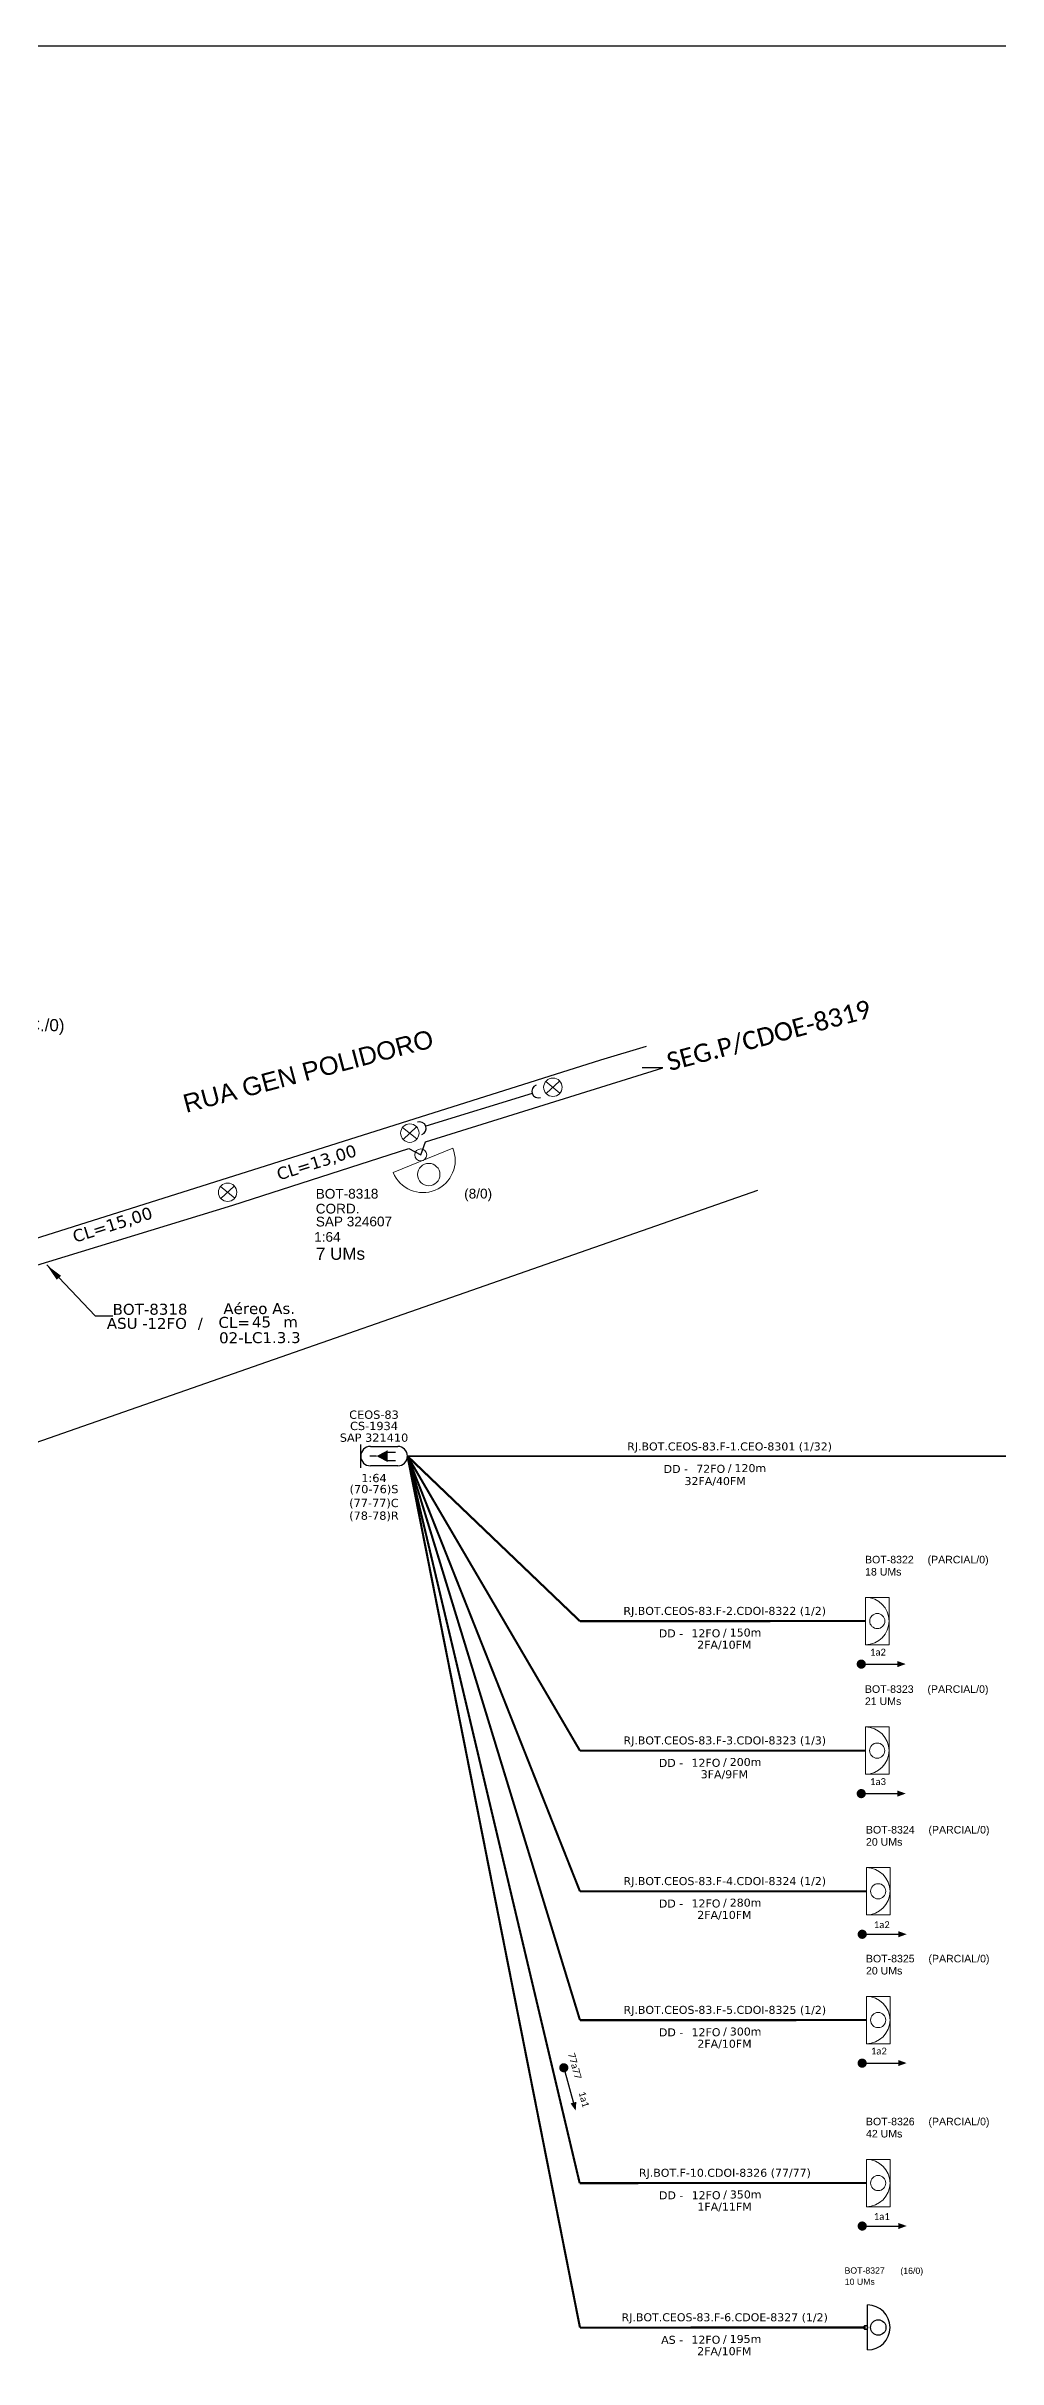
# Model space of a CAD drawing. Header units: metres. Extents: x -2 to 839, y -1 to 593.
# Drawn here: x 231.5 to 392.7, y 201.4 to 593 of the extents above; entities that cross this region are included whole.
import ezdxf
from ezdxf.enums import TextEntityAlignment as Align

# ---------------------------------------------------------------- set-up
doc = ezdxf.new("R2010")
doc.units = ezdxf.units.M
doc.linetypes.add('PHANTOM2', pattern=[1.25, 0.625, -0.125, 0.125, -0.125, 0.125, -0.125])
for name, color, linetype, lineweight in [('10.4-Postes', 1, 'Continuous', 0), ("20.0-LEGENDA DOS CDO'S", 1, 'Continuous', 0), ('20.1-CDO_INTERIOR', 1, 'Continuous', 0), ('20.2-CDO_POSTE', 1, 'Continuous', 5), ('40.1-ETIQUETAS', 1, 'Continuous', 20), ('CORDOALHA_SUPORTE', 7, 'Continuous', 25)]:
    doc.layers.add(name, color=color, linetype=linetype, lineweight=lineweight)
for name, color, linetype in [('20.4-CEOS', 1, 'Continuous'), ('CAP a instalar', 1, 'Continuous'), ('CD de instalação futura', 8, 'Continuous'), ('celulas gpon', 7, 'Continuous'), ('label_cabos', 7, 'Continuous'), ('locais', 5, 'Continuous'), ('Quadra', 98, 'Continuous'), ('Segmento Logradouro Texto', 7, 'Continuous'), ('SETA', 7, 'Continuous')]:
    doc.layers.add(name, color=color, linetype=linetype)
doc.styles.add('ARIAL', font='arial.ttf')
doc.styles.add('DIGICADE', font='arial.ttf')
doc.styles.add('siredit', font='verdana.ttf')
doc.styles.get("Standard").update_dxf_attribs({"font": 'arial.ttf'})
doc.styles.add('WMF-Calibri0', font='calibri.ttf')
doc.linetypes.add('FENCELINE1', pattern='A,0.25,-0.1,[133,ltypeshp.shx,S=0.1,R=0,X=-0.1,Y=0],-0.1,1', length=1.45)
doc.dimstyles.new('CC', dxfattribs={"dimtxt": 1, "dimasz": 2, "dimexe": 0.18, "dimexo": 0.0625, "dimgap": 0.09, "dimtad": 0, "dimdec": 0, "dimrnd": 1, "dimzin": 0, "dimdsep": 46, "dimtxsty": 'siredit', "dimblk": 'NONE', "dimcen": 0, "dimse1": 1, "dimse2": 1, "dimsd1": 1, "dimsd2": 1, "dimclrt": 7, "dimadec": 0, "dimazin": 0, "dimtfac": 1, "dimtdec": 0, "dimtofl": 0, "dimtmove": 0, "dimatfit": 3, "dimfxl": 0, "dimtolj": 1, "dimtzin": 0, "dimarcsym": 0})

# ---------------------------------------------------------------- blocks, each defined once
blk = doc.blocks.new('POLE_POLE')
at = {"layer": '10.4-Postes', "color": 1, "linetype": 'PHANTOM2'}
for points in [[(-0.0000081, 0.0000105), (0.0000076, -0.0000022)], [(0.0000071, 0.000011), (-0.0000076, -0.0000027)]]:
    blk.add_lwpolyline(points, dxfattribs=at)
at = {"layer": '10.4-Postes', "color": 1}
blk.add_circle((-0.0000002, 0.0000042), 0.0000101, dxfattribs=at)
blk = doc.blocks.new('CDOE_CT_POST_DESENHO')
at = {"color": 0}
blk.add_line((2.14, 0.39), (-2.11, 0.39), dxfattribs=at)
for centre, radius in [((0.01, 1.4), 0.733), ((0.01, 0), 0.393)]:
    blk.add_circle(centre, radius, dxfattribs=at)
blk.add_arc((0.01, 0.39), 2.12, 0, 180, dxfattribs=at)
blk = doc.blocks.new('CDOI_CT_DRT')
at = {"layer": '20.1-CDO_INTERIOR', "color": 0, "lineweight": 18}
blk.add_lwpolyline([(2.13, -2.13), (2.13, 2.12), (0, 2.12), (0, -2.13)], close=True, dxfattribs=at)
blk.add_circle((1.06, 0), 0.68, dxfattribs=at)
blk.add_arc((0, 0), 2.13, 269.9724, 89.9724, dxfattribs=at)
at = {"layer": "20.0-LEGENDA DOS CDO'S", "color": 0, "style": 'ARIAL'}
for tag, p in [('CDO_N', (2.61, 2.69)), ('SURVEY', (2.61, 1.6)), ('SAP', (2.61, 0.61)), ('1:XX', (2.6, -1.08)), ('UMS', (2.6, -2.09))]:
    blk.add_attdef(tag, p, '', height=0.68, rotation=359.9724, dxfattribs=at)
blk.add_attdef('FIBRAS_UTILIZADAS', text='', height=0.68, rotation=359.9724, dxfattribs=at).set_placement((10.32, 2.69), align=Align.CENTER)
blk = doc.blocks.new('Inst CDOE-8 CAIXA DIST OPT CDOE 48F_8D C_SPL OPTAP')
at = {"layer": "20.0-LEGENDA DOS CDO'S", "color": 0, "style": 'ARIAL'}
for tag, p, height in [('FID', (0.12, 5.25), 0.8), ('FIBRAS_UTILIZADAS', (2.38, 5.26), 0.8), ('CORDOALHA', (0.12, 4.02), 0.8), ('1:XX', (-0.01, 1.7), 0.8), ('SAP', (0.12, 2.96), 0.8), ('UMS', (0.14, 0.22), 1)]:
    blk.add_attdef(tag, p, '', height=height, rotation=0.118, dxfattribs=at)
at = {"layer": "20.0-LEGENDA DOS CDO'S", "color": 0}
for tag, p, style, flags in [('ID_ATIVIDADE', (0.12, 6.47), 'ARIAL', 3), ('FATOR', (7.92, 6.47), 'ARIAL', 1), ('QTDE', (0.23, -0.97), 'DIGICADE', 3)]:
    blk.add_attdef(tag, p, '', height=0.8, rotation=0.118, dxfattribs=dict(at, style=style, flags=flags))
blk = doc.blocks.new('Inst CB AS CFOA-SM-ASU-120-S-12')
at = {"layer": 'label_cabos', "color": 0, "style": 'siredit'}
for tag, flags, p in [('ID_ATIVIDADE', 3, (1.31, 2.67)), ('FATOR', 1, (11.56, 2.55))]:
    blk.add_attdef(tag, text='', height=1, rotation=359.69, dxfattribs=dict(at, flags=flags)).set_placement(p, align=Align.MIDDLE_CENTER)
for tag, p in [('TIPO_CABO', (1.26, 0)), ('DESTINO_CABO', (3.13, 1.26)), ('CABO', (4.69, -0.05)), ('/', (7.71, -0.05)), ('LANCE', (10.81, 0)), ('TIPO_CABO', (13.11, 1.24)), ('UND', (15.96, 0)), ('FID', (13.15, -1.41))]:
    blk.add_attdef(tag, text='', height=1, rotation=359.69, dxfattribs=at).set_placement(p, align=Align.MIDDLE_CENTER)
blk.add_attdef('QTDE', (12.43, -0.47), '', height=1, rotation=359.69, dxfattribs=at)
blk = doc.blocks.new('_None')
blk = doc.blocks.new('CEOS_RP_CT_DRT')
at = {"layer": '20.4-CEOS', "color": 0}
for p, q in [((-4.54, 1.19), (-1.19, 1.19)), ((-1.19, -1.19), (-4.54, -1.19))]:
    blk.add_line(p, q, dxfattribs=at)
for points in [[(-5.73, -1.43), (-5.73, 1.44)], [(-3.79, 0), (-4.59, 0)], [(-2.47, 0.48), (-1.45, 0.48)], [(-2.47, -0.52), (-1.45, -0.52)]]:
    blk.add_lwpolyline(points, dxfattribs=at)
blk.add_lwpolyline([(-3.79, 0, 0, 1.47, 0), (-2.41, 0, 1.47, 1.47, 0)], format="xyseb", dxfattribs=at)
for centre, start, end in [((-4.54, 0), 90, 270), ((-1.19, 0), 270, 90)]:
    blk.add_arc(centre, 1.19, start, end, dxfattribs=at)
at = {"layer": '20.4-CEOS', "color": 7, "style": 'siredit'}
for tag, p in [('Nº_DA_CEOS', (-2.86, 5.6)), ('LOCAL', (-2.86, 4.24)), ('SAP', (-2.86, 2.78)), ('RACIO_SPLITAGEM', (-2.86, -1.88)), ('FIBRAS_SPLITTER', (-2.86, -3.58)), ('FIBRAS_TOP_C', (-2.86, -5.08)), ('RESERVA_FINAIS', (-2.86, -6.39))]:
    blk.add_attdef(tag, text='', height=1.01, dxfattribs=at).set_placement(p, align=Align.TOP_CENTER)
blk = doc.blocks.new('ETIQUETA_RS5F')
at = {"layer": '40.1-ETIQUETAS', "color": 0, "style": 'siredit'}
blk.add_text('/', height=1.5, dxfattribs=at).set_placement((1.55, -1.95), align=Align.MIDDLE_RIGHT)
for tag, p in [('ETIQUETA_R_PRIMARIA', (1.18, 4.1)), ('ETIQUETA_R_SECUNDARIA', (1.18, 2.1)), ('F_ATIVAS/F_MORTAS', (1.11, -4.24))]:
    blk.add_attdef(tag, text='', height=1.5, dxfattribs=at).set_placement(p, align=Align.MIDDLE_CENTER)
for tag, p in [('TIPO_CABO', (-6.62, -2.12)), ('CAP_CABO', (0.37, -2.09))]:
    blk.add_attdef(tag, text='', height=1.5, dxfattribs=at).set_placement(p, align=Align.MIDDLE_RIGHT)
blk.add_attdef('METROS', text='', height=1.5, dxfattribs=at).set_placement((2.11, -1.95), align=Align.MIDDLE_LEFT)
for tag, p in [('FUSÃO_1', (0.82, -8.39)), ('FUSÃO_2', (0.82, -10.6)), ('FUSÃO_3', (0.82, -12.93)), ('FUSÃO_4', (0.82, -15.14)), ('FUSÃO_5', (0.82, -17.16))]:
    blk.add_attdef(tag, text='', height=1.5, dxfattribs=at).set_placement(p, align=Align.CENTER)
blk = doc.blocks.new('CDOI_INT')
at = {"layer": '20.1-CDO_INTERIOR', "color": 0, "lineweight": 18}
blk.add_lwpolyline([(4.25, -4.25), (4.25, 4.25), (0, 4.25), (0, -4.25)], close=True, dxfattribs=at)
blk.add_circle((2.12, 0), 1.36, dxfattribs=at)
blk.add_arc((0, 0), 4.25, 270, 90, dxfattribs=at)
at = {"layer": "20.0-LEGENDA DOS CDO'S", "color": 0, "style": 'ARIAL'}
for tag, p in [('CDO_N', (-0.08, 10.38)), ('SURVEY', (-0.08, 8.2)), ('SPLITER_1', (21.18, 10.38)), ('SPLITER_2', (21.19, 8.68)), ('SAP', (-0.08, 6.23)), ('1:XX', (5.94, -2.22)), ('UMS', (5.94, -4.24))]:
    blk.add_attdef(tag, p, '', height=1.36, dxfattribs=at)
blk.add_attdef('FIBRAS_UTILIZADAS', text='', height=1.36, dxfattribs=at).set_placement((15.34, 10.38), align=Align.CENTER)
blk = doc.blocks.new('CDOE-TEXTO PADRÃO')
at = {"layer": "20.0-LEGENDA DOS CDO'S", "color": 0, "style": 'ARIAL'}
for tag, p in [('CDO_N', (0.49, 7.39)), ('SAP', (0.51, 1.67)), ('CORDOALHA', (0.5, 4.33)), ('SPLITER_1', (0.59, -0.91)), ('SPLITER_2', (0.6, -3.55)), ('(XX-XX_F)S', (0.54, -8.29)), ('(XX-XX_L)S', (0.55, -10.83)), ('UMS', (0.55, -13.15))]:
    blk.add_attdef(tag, p, '', height=1.7, rotation=0.11799, dxfattribs=at)
blk.add_attdef('FIBRAS_UTILIZADAS', text='', height=1.7, rotation=0.11799, dxfattribs=at).set_placement((19.77, 7.43), align=Align.CENTER)

msp = doc.modelspace()

# ---------------------------------------------------------------- linework, layer by layer
at = {"color": 7}
msp.add_line((370.62, 202.9), (370.62, 210.52), dxfattribs=at)
msp.add_lwpolyline([(-1.53, -0.98), (839.47, -0.98), (839.47, 593.02), (-1.53, 593.02)], close=True, dxfattribs=at)
msp.add_lwpolyline([(295.73, 407.51), (335.92, 420.04), (332.46, 420.04)])
at = {"const_width": 0.774}
for points in [[(369.16, 319.05, 1), (369.94, 319.05, 1)], [(369.16, 297.12, 1), (369.94, 297.12, 1)], [(369.32, 273.3, 1), (370.1, 273.3, 1)], [(319.06, 251.07, 1), (319.26, 250.32, 1)], [(369.31, 251.48, 1), (370.09, 251.48, 1)], [(369.32, 223.89, 1), (370.1, 223.89, 1)]]:
    msp.add_lwpolyline(points, format="xyb", close=True, dxfattribs=at)
at = {"color": 7}
for centre, radius in [((372.43, 206.71), 1.31), ((370.27, 206.71), 0.352)]:
    msp.add_circle(centre, radius, dxfattribs=at)
msp.add_arc((370.62, 206.71), 3.81, 270, 90, dxfattribs=at)
at = {"layer": 'CAP a instalar', "color": 7, "linetype": 'FENCELINE1', "ltscale": 50}
for p, q in [((294.92, 405.29), (295.73, 407.51)), ((263.07, 396.77), (292.93, 406.34)), ((292.93, 406.34), (294.92, 405.29)), ((226.38, 385.54), (263.07, 396.77))]:
    msp.add_line(p, q, dxfattribs=at)
at = {"layer": 'CAP a instalar', "color": 8, "ltscale": 7, "const_width": 0.361}
for points in [[(292.68, 354.27), (321.9, 326.32)], [(292.68, 354.27), (321.9, 304.38)], [(292.68, 354.27), (321.9, 280.56)], [(292.68, 354.27), (321.9, 258.75)], [(321.85, 231.16), (292.68, 354.27)], [(321.9, 326.32), (370.27, 326.34)], [(321.9, 304.38), (370.25, 304.4)], [(321.9, 280.56), (370.42, 280.58)], [(321.9, 258.75), (370.42, 258.77)], [(321.85, 231.16), (370.42, 231.17)]]:
    msp.add_lwpolyline(points, dxfattribs=at)
at = {"layer": 'CAP a instalar', "color": 7, "linetype": 'FENCELINE1', "ltscale": 3, "const_width": 0.361}
for points in [[(321.9, 206.69), (292.68, 354.27)], [(321.9, 206.69), (370.27, 206.71)]]:
    msp.add_lwpolyline(points, dxfattribs=at)
at = {"layer": 'CAP a instalar', "color": 7, "ltscale": 7, "const_width": 0.299}
msp.add_lwpolyline([(292.68, 354.27), (395.37, 354.27)], dxfattribs=at)
at = {"layer": 'CORDOALHA_SUPORTE'}
msp.add_line((313.82, 415.66), (295.77, 410.14), dxfattribs=at)
for centre, start, end in [((314.85, 416.04), 110.0166, 290.0166), ((294.73, 409.77), 290.0166, 110.0166)]:
    msp.add_arc(centre, 1.1, start, end, dxfattribs=at)
at = {"layer": 'Quadra', "color": 7}
for points in [[(195.6, 392.29), (217.6, 399.38), (218.65, 399.45), (219.58, 399.03), (220.19, 398.18), (222.64, 390.9), (223.19, 390.09), (224.1, 389.66), (225.2, 389.71), (325.42, 421.4), (333.16, 423.69)], [(351.96, 399.23), (219.16, 352.84)]]:
    msp.add_lwpolyline(points, dxfattribs=at)
at = {"layer": 'SETA'}
for points in [[(369.55, 319.05), (376.21, 319.05)], [(369.55, 297.12), (376.21, 297.12)], [(369.71, 273.3), (376.37, 273.3)], [(319.16, 250.7), (320.93, 244.28)], [(369.7, 251.48), (376.36, 251.48)], [(369.71, 223.89), (376.37, 223.89)]]:
    msp.add_lwpolyline(points, dxfattribs=at)
for points in [[(375.67, 319.57), (377.09, 319.06), (375.67, 318.54)], [(375.67, 297.64), (377.09, 297.13), (375.67, 296.61)], [(375.83, 273.82), (377.25, 273.31), (375.83, 272.79)], [(375.82, 252.01), (377.24, 251.49), (375.82, 250.98)], [(321.29, 244.93), (321.17, 243.43), (320.3, 244.66)], [(375.83, 224.41), (377.25, 223.9), (375.83, 223.38)]]:
    msp.add_solid(points, dxfattribs=at)

# ---------------------------------------------------------------- block references
at = {"layer": "20.0-LEGENDA DOS CDO'S", "color": 7, "lineweight": 0}
ref = msp.add_blockref('Inst CDOE-8 CAIXA DIST OPT CDOE 48F_8D C_SPL OPTAP', (276.89, 387.07), dxfattribs=dict(at, xscale=2.059200000000001, yscale=2.059200000000001, zscale=2.059200000000001))
ref.add_attrib('FID', 'BOT-8318', (277.14, 397.87), dxfattribs={"color": 0, "height": 1.647, "rotation": 0.118, "style": 'ARIAL'})
ref.add_attrib('CORDOALHA', 'CORD.', (277.14, 395.35), dxfattribs={"color": 0, "height": 1.647, "rotation": 0.118, "style": 'ARIAL'})
ref.add_attrib('SAP', 'SAP 324607', (277.15, 393.16), dxfattribs={"color": 0, "height": 1.647, "rotation": 0.118, "style": 'ARIAL'})
ref.add_attrib('1:XX', '1:64', (276.87, 390.57), dxfattribs={"color": 0, "height": 1.647, "rotation": 0.118, "style": 'ARIAL'})
ref.add_attrib('UMS', '7 UMs', (277.18, 387.51), dxfattribs={"color": 0, "height": 2.059, "rotation": 0.118, "style": 'ARIAL'})
ref.add_attrib('FIBRAS_UTILIZADAS', '(8/0)', dxfattribs={"color": 0, "height": 1.647, "rotation": 0.118, "style": 'ARIAL'}).set_placement((304.65, 397.9), align=Align.CENTER)
at = {"layer": '20.1-CDO_INTERIOR', "color": 252}
ref = msp.add_blockref('CDOI_CT_DRT', (200.26, 419.32), dxfattribs=dict(at, xscale=2.574000000000001, yscale=2.574000000000001, zscale=2.574000000000001))
ref.add_attrib('CDO_N', 'BOT-8315', (206.98, 426.24), dxfattribs={"layer": "20.0-LEGENDA DOS CDO'S", "color": 8, "height": 2.059, "rotation": 359.9724, "style": 'ARIAL'})
ref.add_attrib('FIBRAS_UTILIZADAS', '   (PARC./0)', dxfattribs={"layer": "20.0-LEGENDA DOS CDO'S", "color": 8, "height": 2.0592, "rotation": 359.9724, "style": 'ARIAL'}).set_placement((226.83, 426.23), align=Align.CENTER)
ref.add_attrib('SURVEY', 'SV-R55378', (206.98, 423.43), dxfattribs={"layer": "20.0-LEGENDA DOS CDO'S", "color": 8, "height": 2.059, "rotation": 359.9724, "style": 'ARIAL'})
ref.add_attrib('SAP', 'SAP', (206.97, 420.89), dxfattribs={"layer": "20.0-LEGENDA DOS CDO'S", "color": 8, "height": 2.059, "rotation": 359.9724, "style": 'ARIAL'})
ref.add_attrib('1:XX', '1:64', (206.96, 416.54), dxfattribs={"layer": "20.0-LEGENDA DOS CDO'S", "color": 8, "height": 2.059, "rotation": 359.9724, "style": 'ARIAL'})
ref.add_attrib('UMS', '15 UMs', (206.96, 413.93), dxfattribs={"layer": "20.0-LEGENDA DOS CDO'S", "color": 8, "height": 2.059, "rotation": 359.9724, "style": 'ARIAL'})
at = {"layer": '20.2-CDO_POSTE', "color": 7, "xscale": -2.574000000217672, "yscale": -2.574000000000001, "zscale": -2.574000000000001, "rotation": 22.16803375646295}
msp.add_blockref('CDOE_CT_POST_DESENHO', (294.95, 405.3), dxfattribs=at)
at = {"layer": '20.2-CDO_POSTE', "color": 7}
ref = msp.add_blockref('CDOE-TEXTO PADRÃO', (371.26, 208.75), dxfattribs=dict(at, xscale=0.6220800018310548, yscale=0.6220800018310548, zscale=0.6220800018310548))
ref.add_attrib('CDO_N', 'BOT-8327', (366.72, 215.83), dxfattribs={"layer": "20.0-LEGENDA DOS CDO'S", "color": 0, "height": 1.057, "rotation": 0.118, "style": 'ARIAL'})
ref.add_attrib('CORDOALHA', '10 UMs', (366.76, 213.93), dxfattribs={"layer": "20.0-LEGENDA DOS CDO'S", "color": 0, "height": 1.057, "rotation": 0.118, "style": 'ARIAL'})
ref.add_attrib('FIBRAS_UTILIZADAS', '       (16/0)', dxfattribs={"layer": "20.0-LEGENDA DOS CDO'S", "color": 0, "height": 1.0574, "rotation": 0.118, "style": 'ARIAL'}).set_placement((376.67, 215.78), align=Align.CENTER)
at = {"layer": '20.4-CEOS', "color": 7}
ref = msp.add_blockref('CEOS_RP_CT_DRT', (292.68, 354.27), dxfattribs=dict(at, xscale=1.383466110229493, yscale=1.383466110229493, zscale=1.383466106879999))
ref.add_attrib('Nº_DA_CEOS', 'CEOS-83', dxfattribs={"color": 7, "height": 1.397, "style": 'siredit'}).set_placement((287.01, 361.99), align=Align.TOP_CENTER)
ref.add_attrib('LOCAL', 'CS-1934', dxfattribs={"color": 7, "height": 1.397, "style": 'siredit'}).set_placement((287.01, 360.08), align=Align.TOP_CENTER)
ref.add_attrib('SAP', 'SAP 321410', dxfattribs={"color": 7, "height": 1.397, "style": 'siredit'}).set_placement((287.01, 358.1), align=Align.TOP_CENTER)
ref.add_attrib('RACIO_SPLITAGEM', '1:64', dxfattribs={"color": 7, "height": 1.397, "style": 'siredit'}).set_placement((287.01, 351.26), align=Align.TOP_CENTER)
ref.add_attrib('FIBRAS_SPLITTER', '(70-76)S', dxfattribs={"color": 7, "height": 1.397, "style": 'siredit'}).set_placement((287.01, 349.39), align=Align.TOP_CENTER)
ref.add_attrib('FIBRAS_TOP_C', '(77-77)C', dxfattribs={"color": 7, "height": 1.397, "style": 'siredit'}).set_placement((287, 347.04), align=Align.TOP_CENTER)
ref.add_attrib('RESERVA_FINAIS', '(78-78)R', dxfattribs={"color": 7, "height": 1.397, "style": 'siredit'}).set_placement((287, 344.89), align=Align.TOP_CENTER)
at = {"layer": 'CAP a instalar', "color": 7, "linetype": 'FENCELINE1', "ltscale": 7}
ref = msp.add_blockref('ETIQUETA_RS5F', (346.17, 354.01), dxfattribs=dict(at, xscale=0.903260148383124, yscale=0.9032601483838154, zscale=0.9032601483839994))
ref.add_attrib('ETIQUETA_R_SECUNDARIA', 'RJ.BOT.CEOS-83.F-1.CEO-8301 (1/32)', dxfattribs={"layer": '40.1-ETIQUETAS', "color": 0, "height": 1.3549, "style": 'siredit'}).set_placement((347.24, 355.91), align=Align.MIDDLE_CENTER)
ref.add_attrib('TIPO_CABO', 'DD -', dxfattribs={"layer": '40.1-ETIQUETAS', "color": 0, "height": 1.355, "style": 'siredit'}).set_placement((340.2, 352.1), align=Align.MIDDLE_RIGHT)
ref.add_attrib('CAP_CABO', '72FO', dxfattribs={"layer": '40.1-ETIQUETAS', "color": 0, "height": 1.355, "style": 'siredit'}).set_placement((346.5, 352.12), align=Align.MIDDLE_RIGHT)
ref.add_attrib('METROS', '120m', dxfattribs={"layer": '40.1-ETIQUETAS', "color": 0, "height": 1.355, "style": 'siredit'}).set_placement((348.08, 352.24), align=Align.MIDDLE_LEFT)
ref.add_attrib('F_ATIVAS/F_MORTAS', '32FA/40FM', dxfattribs={"layer": '40.1-ETIQUETAS', "color": 0, "height": 1.355, "style": 'siredit'}).set_placement((344.79, 350.05), align=Align.MIDDLE_CENTER)
at = {"layer": 'CAP a instalar', "color": 8, "linetype": 'FENCELINE1', "ltscale": 7}
ref = msp.add_blockref('ETIQUETA_RS5F', (345.35, 326.16), dxfattribs=dict(at, xscale=0.903260148383124, yscale=0.9032601483838154, zscale=0.9032601483839994))
ref.add_attrib('ETIQUETA_R_SECUNDARIA', 'RJ.BOT.CEOS-83.F-2.CDOI-8322 (1/2)', dxfattribs={"layer": '40.1-ETIQUETAS', "color": 0, "height": 1.3549, "style": 'siredit'}).set_placement((346.42, 328.06), align=Align.MIDDLE_CENTER)
ref.add_attrib('TIPO_CABO', 'DD -', dxfattribs={"layer": '40.1-ETIQUETAS', "color": 0, "height": 1.355, "style": 'siredit'}).set_placement((339.37, 324.25), align=Align.MIDDLE_RIGHT)
ref.add_attrib('CAP_CABO', '12FO', dxfattribs={"layer": '40.1-ETIQUETAS', "color": 0, "height": 1.355, "style": 'siredit'}).set_placement((345.68, 324.27), align=Align.MIDDLE_RIGHT)
ref.add_attrib('METROS', '150m', dxfattribs={"layer": '40.1-ETIQUETAS', "color": 0, "height": 1.355, "style": 'siredit'}).set_placement((347.26, 324.4), align=Align.MIDDLE_LEFT)
ref.add_attrib('F_ATIVAS/F_MORTAS', '2FA/10FM', dxfattribs={"layer": '40.1-ETIQUETAS', "color": 0, "height": 1.355, "style": 'siredit'}).set_placement((346.35, 322.33), align=Align.MIDDLE_CENTER)
ref = msp.add_blockref('ETIQUETA_RS5F', (345.36, 304.23), dxfattribs=dict(at, xscale=0.903260148383124, yscale=0.9032601483838154, zscale=0.9032601483839994))
ref.add_attrib('ETIQUETA_R_SECUNDARIA', 'RJ.BOT.CEOS-83.F-3.CDOI-8323 (1/3)', dxfattribs={"layer": '40.1-ETIQUETAS', "color": 0, "height": 1.3549, "style": 'siredit'}).set_placement((346.43, 306.13), align=Align.MIDDLE_CENTER)
ref.add_attrib('TIPO_CABO', 'DD -', dxfattribs={"layer": '40.1-ETIQUETAS', "color": 0, "height": 1.355, "style": 'siredit'}).set_placement((339.38, 302.32), align=Align.MIDDLE_RIGHT)
ref.add_attrib('CAP_CABO', '12FO', dxfattribs={"layer": '40.1-ETIQUETAS', "color": 0, "height": 1.355, "style": 'siredit'}).set_placement((345.69, 302.34), align=Align.MIDDLE_RIGHT)
ref.add_attrib('METROS', '200m', dxfattribs={"layer": '40.1-ETIQUETAS', "color": 0, "height": 1.355, "style": 'siredit'}).set_placement((347.27, 302.47), align=Align.MIDDLE_LEFT)
ref.add_attrib('F_ATIVAS/F_MORTAS', '3FA/9FM', dxfattribs={"layer": '40.1-ETIQUETAS', "color": 0, "height": 1.355, "style": 'siredit'}).set_placement((346.36, 300.4), align=Align.MIDDLE_CENTER)
ref = msp.add_blockref('ETIQUETA_RS5F', (345.36, 280.41), dxfattribs=dict(at, xscale=0.903260148383124, yscale=0.9032601483838154, zscale=0.9032601483839994))
ref.add_attrib('ETIQUETA_R_SECUNDARIA', 'RJ.BOT.CEOS-83.F-4.CDOI-8324 (1/2)', dxfattribs={"layer": '40.1-ETIQUETAS', "color": 0, "height": 1.3549, "style": 'siredit'}).set_placement((346.43, 282.31), align=Align.MIDDLE_CENTER)
ref.add_attrib('TIPO_CABO', 'DD -', dxfattribs={"layer": '40.1-ETIQUETAS', "color": 0, "height": 1.355, "style": 'siredit'}).set_placement((339.39, 278.5), align=Align.MIDDLE_RIGHT)
ref.add_attrib('CAP_CABO', '12FO', dxfattribs={"layer": '40.1-ETIQUETAS', "color": 0, "height": 1.355, "style": 'siredit'}).set_placement((345.7, 278.52), align=Align.MIDDLE_RIGHT)
ref.add_attrib('METROS', '280m', dxfattribs={"layer": '40.1-ETIQUETAS', "color": 0, "height": 1.355, "style": 'siredit'}).set_placement((347.27, 278.65), align=Align.MIDDLE_LEFT)
ref.add_attrib('F_ATIVAS/F_MORTAS', '2FA/10FM', dxfattribs={"layer": '40.1-ETIQUETAS', "color": 0, "height": 1.355, "style": 'siredit'}).set_placement((346.37, 276.58), align=Align.MIDDLE_CENTER)
ref = msp.add_blockref('ETIQUETA_RS5F', (345.37, 258.6), dxfattribs=dict(at, xscale=0.903260148383124, yscale=0.9032601483838154, zscale=0.9032601483839994))
ref.add_attrib('ETIQUETA_R_SECUNDARIA', 'RJ.BOT.CEOS-83.F-5.CDOI-8325 (1/2)', dxfattribs={"layer": '40.1-ETIQUETAS', "color": 0, "height": 1.3549, "style": 'siredit'}).set_placement((346.44, 260.5), align=Align.MIDDLE_CENTER)
ref.add_attrib('TIPO_CABO', 'DD -', dxfattribs={"layer": '40.1-ETIQUETAS', "color": 0, "height": 1.355, "style": 'siredit'}).set_placement((339.4, 256.69), align=Align.MIDDLE_RIGHT)
ref.add_attrib('CAP_CABO', '12FO', dxfattribs={"layer": '40.1-ETIQUETAS', "color": 0, "height": 1.355, "style": 'siredit'}).set_placement((345.7, 256.71), align=Align.MIDDLE_RIGHT)
ref.add_attrib('METROS', '300m', dxfattribs={"layer": '40.1-ETIQUETAS', "color": 0, "height": 1.355, "style": 'siredit'}).set_placement((347.28, 256.83), align=Align.MIDDLE_LEFT)
ref.add_attrib('F_ATIVAS/F_MORTAS', '2FA/10FM', dxfattribs={"layer": '40.1-ETIQUETAS', "color": 0, "height": 1.355, "style": 'siredit'}).set_placement((346.38, 254.76), align=Align.MIDDLE_CENTER)
ref = msp.add_blockref('ETIQUETA_RS5F', (345.39, 231.01), dxfattribs=dict(at, xscale=0.903260148383124, yscale=0.9032601483838154, zscale=0.9032601483839994))
ref.add_attrib('ETIQUETA_R_SECUNDARIA', 'RJ.BOT.F-10.CDOI-8326 (77/77)', dxfattribs={"layer": '40.1-ETIQUETAS', "color": 0, "height": 1.3549, "style": 'siredit'}).set_placement((346.45, 232.91), align=Align.MIDDLE_CENTER)
ref.add_attrib('TIPO_CABO', 'DD -', dxfattribs={"layer": '40.1-ETIQUETAS', "color": 0, "height": 1.355, "style": 'siredit'}).set_placement((339.41, 229.09), align=Align.MIDDLE_RIGHT)
ref.add_attrib('CAP_CABO', '12FO', dxfattribs={"layer": '40.1-ETIQUETAS', "color": 0, "height": 1.355, "style": 'siredit'}).set_placement((345.72, 229.11), align=Align.MIDDLE_RIGHT)
ref.add_attrib('METROS', '350m', dxfattribs={"layer": '40.1-ETIQUETAS', "color": 0, "height": 1.355, "style": 'siredit'}).set_placement((347.29, 229.24), align=Align.MIDDLE_LEFT)
ref.add_attrib('F_ATIVAS/F_MORTAS', '1FA/11FM', dxfattribs={"layer": '40.1-ETIQUETAS', "color": 0, "height": 1.355, "style": 'siredit'}).set_placement((346.39, 227.17), align=Align.MIDDLE_CENTER)
at = {"layer": 'CAP a instalar', "color": 7, "linetype": 'FENCELINE1', "ltscale": 7}
ref = msp.add_blockref('ETIQUETA_RS5F', (345.35, 206.53), dxfattribs=dict(at, xscale=0.903260148383124, yscale=0.9032601483838154, zscale=0.9032601483839994))
ref.add_attrib('ETIQUETA_R_SECUNDARIA', 'RJ.BOT.CEOS-83.F-6.CDOE-8327 (1/2)', dxfattribs={"layer": '40.1-ETIQUETAS', "color": 0, "height": 1.3549, "style": 'siredit'}).set_placement((346.42, 208.44), align=Align.MIDDLE_CENTER)
ref.add_attrib('TIPO_CABO', 'AS -', dxfattribs={"layer": '40.1-ETIQUETAS', "color": 0, "height": 1.355, "style": 'siredit'}).set_placement((339.37, 204.62), align=Align.MIDDLE_RIGHT)
ref.add_attrib('CAP_CABO', '12FO', dxfattribs={"layer": '40.1-ETIQUETAS', "color": 0, "height": 1.355, "style": 'siredit'}).set_placement((345.68, 204.64), align=Align.MIDDLE_RIGHT)
ref.add_attrib('METROS', '195m', dxfattribs={"layer": '40.1-ETIQUETAS', "color": 0, "height": 1.355, "style": 'siredit'}).set_placement((347.26, 204.77), align=Align.MIDDLE_LEFT)
ref.add_attrib('F_ATIVAS/F_MORTAS', '2FA/10FM', dxfattribs={"layer": '40.1-ETIQUETAS', "color": 0, "height": 1.355, "style": 'siredit'}).set_placement((346.35, 202.7), align=Align.MIDDLE_CENTER)
at = {"layer": 'CD de instalação futura', "color": 8, "ltscale": 11}
ref = msp.add_blockref('CDOI_INT', (370.27, 326.34), dxfattribs=dict(at, xscale=0.941218347860413, yscale=0.941218347860413, zscale=0.941218347860413))
ref.add_attrib('CDO_N', 'BOT-8322', (370.19, 336.11), dxfattribs={"layer": "20.0-LEGENDA DOS CDO'S", "color": 0, "height": 1.28, "style": 'ARIAL'})
ref.add_attrib('FIBRAS_UTILIZADAS', '     (PARCIAL/0)', dxfattribs={"layer": "20.0-LEGENDA DOS CDO'S", "color": 0, "height": 1.2803, "style": 'ARIAL'}).set_placement((384.71, 336.11), align=Align.CENTER)
ref.add_attrib('SURVEY', '18 UMs', (370.2, 334.05), dxfattribs={"layer": "20.0-LEGENDA DOS CDO'S", "color": 0, "height": 1.28, "style": 'ARIAL'})
ref = msp.add_blockref('CDOI_INT', (370.25, 304.4), dxfattribs=dict(at, xscale=0.941218347860413, yscale=0.941218347860413, zscale=0.941218347860413))
ref.add_attrib('CDO_N', 'BOT-8323', (370.17, 314.18), dxfattribs={"layer": "20.0-LEGENDA DOS CDO'S", "color": 0, "height": 1.28, "style": 'ARIAL'})
ref.add_attrib('FIBRAS_UTILIZADAS', '     (PARCIAL/0)', dxfattribs={"layer": "20.0-LEGENDA DOS CDO'S", "color": 0, "height": 1.2803, "style": 'ARIAL'}).set_placement((384.69, 314.18), align=Align.CENTER)
ref.add_attrib('SURVEY', '21 UMs', (370.17, 312.12), dxfattribs={"layer": "20.0-LEGENDA DOS CDO'S", "color": 0, "height": 1.28, "style": 'ARIAL'})
ref = msp.add_blockref('CDOI_INT', (370.42, 280.58), dxfattribs=dict(at, xscale=0.941218347860413, yscale=0.941218347860413, zscale=0.941218347860413))
ref.add_attrib('CDO_N', 'BOT-8324', (370.34, 290.36), dxfattribs={"layer": "20.0-LEGENDA DOS CDO'S", "color": 0, "height": 1.28, "style": 'ARIAL'})
ref.add_attrib('FIBRAS_UTILIZADAS', '     (PARCIAL/0)', dxfattribs={"layer": "20.0-LEGENDA DOS CDO'S", "color": 0, "height": 1.2803, "style": 'ARIAL'}).set_placement((384.86, 290.36), align=Align.CENTER)
ref.add_attrib('SURVEY', '20 UMs', (370.35, 288.3), dxfattribs={"layer": "20.0-LEGENDA DOS CDO'S", "color": 0, "height": 1.28, "style": 'ARIAL'})
ref = msp.add_blockref('CDOI_INT', (370.42, 258.77), dxfattribs=dict(at, xscale=0.941218347860413, yscale=0.941218347860413, zscale=0.941218347860413))
ref.add_attrib('CDO_N', 'BOT-8325', (370.34, 268.54), dxfattribs={"layer": "20.0-LEGENDA DOS CDO'S", "color": 0, "height": 1.28, "style": 'ARIAL'})
ref.add_attrib('FIBRAS_UTILIZADAS', '     (PARCIAL/0)', dxfattribs={"layer": "20.0-LEGENDA DOS CDO'S", "color": 0, "height": 1.2803, "style": 'ARIAL'}).set_placement((384.86, 268.54), align=Align.CENTER)
ref.add_attrib('SURVEY', '20 UMs', (370.35, 266.49), dxfattribs={"layer": "20.0-LEGENDA DOS CDO'S", "color": 0, "height": 1.28, "style": 'ARIAL'})
ref = msp.add_blockref('CDOI_INT', (370.42, 231.17), dxfattribs=dict(at, xscale=0.941218347860413, yscale=0.941218347860413, zscale=0.941218347860413))
ref.add_attrib('CDO_N', 'BOT-8326', (370.34, 240.95), dxfattribs={"layer": "20.0-LEGENDA DOS CDO'S", "color": 0, "height": 1.28, "style": 'ARIAL'})
ref.add_attrib('FIBRAS_UTILIZADAS', '     (PARCIAL/0)', dxfattribs={"layer": "20.0-LEGENDA DOS CDO'S", "color": 0, "height": 1.2803, "style": 'ARIAL'}).set_placement((384.86, 240.95), align=Align.CENTER)
ref.add_attrib('SURVEY', '42 UMs', (370.35, 238.89), dxfattribs={"layer": "20.0-LEGENDA DOS CDO'S", "color": 0, "height": 1.28, "style": 'ARIAL'})
at = {"layer": 'label_cabos'}
ref = msp.add_blockref('Inst CB AS CFOA-SM-ASU-120-S-12', (243.29, 376.75), dxfattribs=dict(at, xscale=1.85328, yscale=1.85328, zscale=1.85328, rotation=0.4634636983034445))
ref.add_attrib('DESTINO_CABO', 'BOT-8318', dxfattribs={"color": 0, "height": 1.853, "rotation": 0.1535, "style": 'siredit'}).set_placement((249.07, 379.14), align=Align.MIDDLE_CENTER)
ref.add_attrib('TIPO_CABO', 'Aéreo As.', dxfattribs={"color": 0, "height": 1.853, "rotation": 0.1535, "style": 'siredit'}).set_placement((267.56, 379.26), align=Align.MIDDLE_CENTER)
ref.add_attrib('CABO', '12FO', dxfattribs={"color": 0, "height": 1.853, "rotation": 0.1535, "style": 'siredit'}).set_placement((251.97, 376.73), align=Align.MIDDLE_CENTER)
ref.add_attrib('/', '/', dxfattribs={"color": 0, "height": 1.85, "rotation": 0.1535, "style": 'siredit'}).set_placement((257.58, 376.77), align=Align.MIDDLE_CENTER)
ref.add_attrib('TIPO_CABO', 'ASU - ', dxfattribs={"color": 0, "height": 1.853, "rotation": 0.1535, "style": 'siredit'}).set_placement((245.62, 376.76), align=Align.MIDDLE_CENTER)
ref.add_attrib('FID', '02-LC1.3.3', dxfattribs={"color": 0, "height": 1.853, "rotation": 0.1535, "style": 'siredit'}).set_placement((267.67, 374.33), align=Align.MIDDLE_CENTER)
ref.add_attrib('LANCE', 'CL=', dxfattribs={"color": 0, "height": 1.853, "rotation": 0.1535, "style": 'siredit'}).set_placement((263.32, 376.92), align=Align.MIDDLE_CENTER)
ref.add_attrib('QTDE', '45', (266.33, 376.06), dxfattribs={"color": 0, "height": 1.853, "rotation": 0.1535, "style": 'siredit'})
ref.add_attrib('UND', 'm', dxfattribs={"color": 0, "height": 1.85, "rotation": 0.1535, "style": 'siredit'}).set_placement((272.87, 377), align=Align.MIDDLE_CENTER)
at = {"layer": 'locais', "color": 10, "xscale": 154440, "yscale": 154440, "zscale": 154440}
for p in [(317.34, 416.08), (293.11, 408.32), (262.24, 398.3)]:
    msp.add_blockref('POLE_POLE', p, dxfattribs=at)

# ---------------------------------------------------------------- texts
at = {"style": 'WMF-Calibri0'}
msp.add_text('SEG.P/CDOE-8319', height=3.0949, rotation=14.9179, dxfattribs=at).set_placement((337.11, 419.47))
at = {"char_height": 1.1616, "width": 19.6378, "attachment_point": 5}
for s, insert in [('{\\fCalibri|b0|i0|c0|p34;\\C7;1a2}', (372.38, 321.08)), ('{\\fCalibri|b0|i0|c0|p34;\\C7;1a3}', (372.38, 299.15)), ('{\\fCalibri|b0|i0|c0|p34;\\C7;1a2}', (373.02, 274.92)), ('{\\fCalibri|b0|i0|c0|p34;\\C7;1a2}', (372.53, 253.52)), ('{\\fCalibri|b0|i0|c0|p34;\\C7;1a1}', (373.02, 225.51))]:
    msp.add_mtext(s, dxfattribs=dict(at, insert=insert))
at = {"char_height": 1.1616, "width": 19.6378, "attachment_point": 5, "rotation": 285.379}
for s, insert in [('{\\fCalibri|b0|i0|c0|p34;\\C7;77a77}', (321.04, 250.99)), ('{\\fCalibri|b0|i0|c0|p34;\\C7;1a1}', (322.58, 245.35))]:
    msp.add_mtext(s, dxfattribs=dict(at, insert=insert))
at = {"layer": 'celulas gpon', "style": 'siredit'}
for s, p in [('CL=13,00', (270.91, 400.94)), ('CL=15,00', (236.34, 390.39))]:
    msp.add_text(s, height=2.059, rotation=17.4993, dxfattribs=at).set_placement(p)
at = {"layer": 'Segmento Logradouro Texto', "linetype": 'Continuous', "insert": (254.38, 415.37), "char_height": 3.0888, "width": 46.8704, "attachment_point": 1, "rotation": 14.8681, "style": 'DIGICADE'}
msp.add_mtext('RUA GEN POLIDORO', dxfattribs=at)

# ---------------------------------------------------------------- leaders
at = {"layer": 'label_cabos'}
msp.add_leader([(231.56, 386.64), (239.79, 378.01), (242.79, 378.02)], dimstyle='CC', override={"dimasz": 3, "dimgap": 0.09, "dimtad": 0}, dxfattribs=at)

doc.saveas('drawing.dxf')
